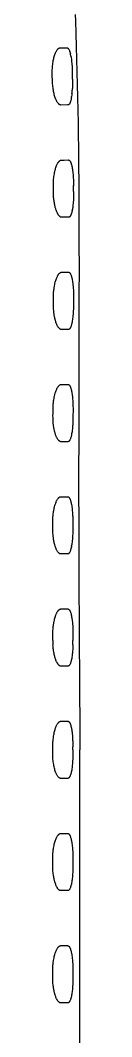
# Model space of a CAD drawing. Extents: x -62750 to 17911, y -49048 to 6133.
# Drawn here: x 1633 to 1764, y -26522 to -21692 of the extents above; entities that cross this region are included whole.
import ezdxf

# ---------------------------------------------------------------- set-up
doc = ezdxf.new("R2010")
doc.units = 0
doc.layers.get('0').update_dxf_attribs({"linetype": 'CONTINUOUS'})

msp = doc.modelspace()

# ---------------------------------------------------------------- linework, layer by layer
at = {"color": 7}
for p, q in [((1669.9, -21822.7), (1702.7, -21822.2)), ((1734, -23011.2), (1733.9, -23039.2)), ((1731.7, -23544.6), (1731.6, -23572.6)), ((1635.3, -24106), (1635.3, -24078)), ((1730.6, -24085), (1730.6, -24106)), ((1731.4, -24611.4), (1731.5, -24639.4)), ((1763.7, -42697.5), (1763.7, -25158.8)), ((1706.6, -25294.8), (1673.6, -25294.8)), ((1673.6, -25556.2), (1706.6, -25556.2)), ((1635.1, -25706.2), (1635.1, -25678.2)), ((1706.6, -25828.2), (1673.6, -25828.2)), ((1673.6, -26089.6), (1706.6, -26089.6)), ((1635.1, -26239.6), (1635.1, -26211.6)), ((1706.6, -26361.6), (1673.6, -26361.6))]:
    msp.add_line(p, q, dxfattribs=at)
at = {"color": 7, "ltscale": 0.349755}
msp.add_line((1633.2, -21959.3), (1633, -21945.3), dxfattribs=at)
at = {"color": 7, "ltscale": 0.34985}
msp.add_line((1633.5, -21973.2), (1633.2, -21959.3), dxfattribs=at)
at = {"color": 7, "ltscale": 0.350052}
msp.add_line((1638.4, -22492), (1638.3, -22478), dxfattribs=at)
at = {"color": 7, "ltscale": 0.350051}
msp.add_line((1638.4, -22506), (1638.4, -22492), dxfattribs=at)
at = {"color": 7, "ltscale": 0.349953}
for p, q in [((1638.3, -23039.2), (1638.4, -23025.2)), ((1638.4, -23025.2), (1638.4, -23011.2)), ((1636.4, -23572.6), (1636.5, -23558.6)), ((1636.5, -23558.6), (1636.5, -23544.6))]:
    msp.add_line(p, q, dxfattribs=at)
at = {"color": 7, "ltscale": 0.174902}
msp.add_line((1730.6, -24078), (1730.6, -24085), dxfattribs=at)
at = {"color": 7, "ltscale": 0.349756}
msp.add_line((1635.7, -24625.4), (1635.7, -24611.4), dxfattribs=at)
at = {"color": 7, "ltscale": 0.349561}
msp.add_line((1635.8, -24639.4), (1635.7, -24625.4), dxfattribs=at)
at = {"color": 7, "ltscale": 0.001709}
msp.add_line((1635, -25158.8), (1635, -25158.7), dxfattribs=at)
at = {"color": 7, "ltscale": 0.349658}
msp.add_line((1635.1, -25172.8), (1635.1, -25158.8), dxfattribs=at)
at = {"color": 7, "ltscale": 0.002832}
msp.add_line((1730.3, -25158.7), (1730.3, -25158.8), dxfattribs=at)
at = {"color": 7, "ltscale": 0.349316}
msp.add_line((1731, -25158.8), (1731, -25172.8), dxfattribs=at)
at = {"color": 7, "ltscale": 0.35}
for p, q in [((1731, -25678.2), (1731, -25692.2)), ((1731, -25692.2), (1731, -25706.2)), ((1731, -26211.6), (1731, -26225.6)), ((1731, -26225.6), (1731, -26239.6))]:
    msp.add_line(p, q, dxfattribs=at)
at = {"color": 7}
for points in [[(1742.3, -21663.8), (1743.4, -21694.1), (1745.4, -21754.9), (1747.3, -21815.6), (1749, -21876.3), (1750.5, -21936.9), (1752, -21997.6), (1753.2, -22058.3), (1754.4, -22119), (1755.4, -22179.6), (1756.3, -22240.3), (1757, -22294.2), (1757.7, -22348.1), (1758.2, -22402.1), (1758.6, -22442.5), (1758.9, -22482.9), (1759.4, -22563.8), (1759.8, -22644.7), (1760, -22725.6), (1760.1, -22783.3), (1760.2, -22840.9), (1760.2, -22904.7), (1760.1, -22968.5), (1760, -23049.5), (1759.9, -23103.5), (1759.7, -23211.6), (1759.4, -23333.3), (1759, -23454.9), (1758.7, -23617.4), (1758.6, -23698.6), (1758.5, -23820.5), (1758.5, -23942.5), (1758.7, -24064.5), (1759, -24186.6), (1759.5, -24308.6), (1760.1, -24430.6), (1760.6, -24511.8), (1761.6, -24674.3), (1762.3, -24782.2), (1762.6, -24836.2), (1763, -24917.2), (1763.4, -24997.7), (1763.5, -25038), (1763.6, -25078.3), (1763.7, -25118.5), (1763.7, -25158.8)], [(1649.6, -21843.5), (1651, -21840.5), (1652.5, -21837.7), (1654.1, -21835.1), (1655.6, -21832.8), (1656.4, -21831.7), (1657.3, -21830.6), (1658, -21829.7), (1658.8, -21828.8), (1659.6, -21828), (1660.3, -21827.3), (1661.4, -21826.3), (1662.5, -21825.5), (1663.5, -21824.8), (1664.8, -21824.1), (1666.1, -21823.5), (1667.4, -21823.1), (1668.7, -21822.8), (1669.3, -21822.7), (1669.9, -21822.7)], [(1702.7, -21822.2), (1703.3, -21822.2), (1703.8, -21822.3), (1704.6, -21822.5), (1705.4, -21822.7), (1706.2, -21823.1), (1706.7, -21823.5), (1707.2, -21823.8), (1708.2, -21824.7), (1709.1, -21825.7), (1710.1, -21826.9), (1711, -21828.3), (1711.6, -21829.2), (1712.2, -21830.3), (1713.3, -21832.5), (1714.4, -21834.9), (1715, -21836.6), (1715.6, -21838.3), (1716.3, -21840.1), (1716.9, -21842.1), (1718.1, -21846.1), (1719.1, -21850.5)], [(1636.8, -21889.2), (1637.8, -21883.2), (1638.8, -21878), (1640, -21872.9), (1641.1, -21868), (1642.4, -21863.3), (1643.7, -21858.8), (1645.2, -21854.5), (1646.6, -21850.5), (1648.1, -21846.9), (1649.6, -21843.5)], [(1721.5, -21861.7), (1722.3, -21866.5), (1722.8, -21869.9), (1723.8, -21876.9)], [(1723.8, -21876.9), (1724.5, -21882.8), (1725.2, -21889.1), (1725.9, -21895.6), (1726.4, -21902.2), (1726.9, -21909), (1727.5, -21917.6), (1727.9, -21926.3), (1728.2, -21935), (1728.4, -21943.8)], [(1633, -21945.3), (1633, -21939.4), (1633, -21933.5), (1633.2, -21927.7), (1633.4, -21921.1), (1633.9, -21914.5), (1634.4, -21908), (1635.1, -21901.7), (1635.9, -21895.4), (1636.8, -21889.2)], [(1639.1, -22029.5), (1638.2, -22024.3), (1637.3, -22018.9), (1636.5, -22013.4), (1635.7, -22006.9), (1635, -22000.2), (1634.4, -21993.5), (1633.9, -21986.8), (1633.6, -21980), (1633.5, -21973.2)], [(1728.9, -21971.8), (1729, -21981.1), (1729, -21990.4), (1728.9, -21999.6), (1728.7, -22008.7), (1728.5, -22013.7), (1728.2, -22018.7), (1727.9, -22023.5)], [(1653.6, -22074.9), (1652.5, -22072.7), (1651.4, -22070.3), (1650.3, -22067.8), (1648.7, -22063.8), (1647.1, -22059.5), (1645.6, -22055), (1644.1, -22050.3), (1642.8, -22045.4), (1641.5, -22040.2), (1640.3, -22034.9), (1639.1, -22029.5)], [(1724.2, -22058.7), (1723.6, -22062), (1723, -22065.2), (1722.2, -22069), (1721.4, -22072.5), (1720.5, -22075.7), (1719.6, -22078.6), (1718.6, -22081.3), (1718.1, -22082.7), (1717.5, -22084.1), (1716.9, -22085.3), (1716.3, -22086.5), (1715.4, -22088.2), (1714.4, -22089.6), (1713.4, -22090.9), (1712.9, -22091.4), (1712.4, -22091.9), (1711.5, -22092.6), (1710.6, -22093.2), (1709.8, -22093.6), (1708.9, -22093.9), (1708, -22094.1), (1707.4, -22094.1), (1706, -22094.1), (1674.5, -22094.6)], [(1726.6, -22040.9), (1726.4, -22042.3), (1725.7, -22048.3), (1725, -22054)], [(1674.5, -22094.6), (1673.6, -22094.6), (1672.7, -22094.5), (1671.8, -22094.3), (1671.1, -22094.1), (1670.4, -22093.9), (1669, -22093.3), (1667.7, -22092.6), (1666.3, -22091.6), (1664.9, -22090.6), (1663.5, -22089.2), (1662, -22087.7), (1660.5, -22086), (1659.1, -22084.1), (1657.9, -22082.3), (1656.6, -22080.3), (1655.4, -22078.2), (1654.5, -22076.6), (1653.6, -22074.9)], [(1656.6, -22375.6), (1657.9, -22373.1), (1659.2, -22370.7), (1660, -22369.3), (1660.9, -22367.9), (1661.7, -22366.7), (1662.5, -22365.6), (1663.8, -22363.9), (1665.1, -22362.4), (1666.5, -22361), (1667.8, -22359.8), (1668.6, -22359.2), (1669.3, -22358.6), (1670.3, -22357.9), (1671.3, -22357.4), (1672.3, -22356.9), (1673.5, -22356.5), (1674.6, -22356.1), (1675.7, -22356), (1676.9, -22355.9)], [(1676.9, -22355.9), (1689.1, -22355.8), (1708.9, -22355.7), (1709.6, -22355.7), (1710.6, -22355.8), (1711.1, -22355.8), (1711.5, -22355.9), (1712, -22356.1), (1713, -22356.5), (1713.5, -22356.8), (1714, -22357.1), (1715, -22358), (1716, -22358.9), (1717, -22360.1), (1717.9, -22361.4), (1718.5, -22362.3), (1719.1, -22363.3), (1720.2, -22365.5), (1721.2, -22367.8), (1721.8, -22369.3), (1722.4, -22370.9), (1723.6, -22374.3), (1724.6, -22378), (1725.6, -22381.8), (1726.6, -22385.9), (1727.2, -22388.9), (1727.8, -22392)], [(1642.9, -22421.2), (1644, -22415.4), (1645.2, -22409.7), (1646.4, -22404.6), (1647.7, -22399.7), (1649.1, -22395.1), (1650.5, -22390.7), (1652, -22386.4), (1653.5, -22382.5), (1655, -22378.9), (1656.6, -22375.6)], [(1727.8, -22392), (1728.3, -22395.1), (1728.9, -22398.7), (1729.5, -22402.4), (1730, -22406.5), (1730.5, -22410.7), (1731.3, -22417.5), (1731.9, -22424.4), (1732.5, -22431.4), (1733.1, -22440.4), (1733.6, -22449.5), (1733.9, -22458.8), (1734.1, -22468.2), (1734.2, -22477.7)], [(1638.3, -22478), (1638.3, -22472.1), (1638.5, -22466.1), (1638.7, -22460.2), (1639.1, -22453.5), (1639.6, -22446.8), (1640.2, -22440.3), (1641, -22433.8), (1641.9, -22427.4), (1642.9, -22421.2)], [(1651.4, -22593.8), (1650.6, -22591.5), (1649.6, -22588.2), (1648.6, -22584.8), (1647.5, -22581.1), (1646.6, -22577.3), (1645.6, -22573.2), (1644.7, -22569), (1643.8, -22564.4), (1642.9, -22559.8), (1642.1, -22554.7), (1641.4, -22549.6), (1640.7, -22544.4), (1640.1, -22538.8), (1639.6, -22533.2), (1639.1, -22526.4), (1638.7, -22519.6), (1638.5, -22512.8), (1638.4, -22506)], [(1734.3, -22505.7), (1734.3, -22513.8), (1734.2, -22521.9), (1734, -22531.3), (1733.6, -22540.2), (1733.2, -22548.4), (1732.7, -22556), (1732.1, -22562.7), (1731.5, -22569.3), (1730.8, -22575.4), (1730.1, -22581), (1729.4, -22586.1), (1728.5, -22591)], [(1657.5, -22608.5), (1655.9, -22605.1), (1654.4, -22601.6), (1652.9, -22597.8), (1651.4, -22593.8)], [(1728, -22593.8), (1727.3, -22597.6), (1726.5, -22601.3), (1725.4, -22605.6), (1724.8, -22607.6), (1724.2, -22609.6), (1723.4, -22612), (1722.6, -22614.4), (1721.7, -22616.5), (1721.1, -22617.8), (1720.5, -22619.1), (1719.9, -22620.2), (1719.3, -22621.2), (1718.4, -22622.7), (1717.4, -22624), (1716.4, -22625.1), (1715.4, -22626), (1714.9, -22626.4), (1714.4, -22626.7), (1713.8, -22627), (1713.3, -22627.3), (1712.6, -22627.5), (1711.9, -22627.7), (1711, -22627.8), (1710, -22627.8), (1677.8, -22627.9)], [(1677.8, -22627.9), (1677.2, -22627.9), (1676.5, -22627.8), (1675.9, -22627.7), (1675.2, -22627.6), (1673.9, -22627.2), (1672.5, -22626.6), (1671.2, -22625.9), (1669.9, -22625), (1668.6, -22624), (1667.1, -22622.6), (1665.7, -22621.1), (1664.3, -22619.4), (1662.9, -22617.5), (1661.6, -22615.7), (1660.4, -22613.8), (1659.2, -22611.8), (1658.4, -22610.1), (1657.5, -22608.5)], [(1657.4, -22908.7), (1658.6, -22906.2), (1659.9, -22904), (1660.8, -22902.5), (1661.6, -22901.2), (1662.5, -22900), (1663.3, -22898.8), (1664.6, -22897.2), (1665.9, -22895.6), (1667.2, -22894.3), (1668.6, -22893.1), (1669.3, -22892.5), (1670, -22891.9), (1671.1, -22891.2), (1672.1, -22890.7), (1673.1, -22890.2), (1674.2, -22889.8), (1675.3, -22889.5), (1676.5, -22889.3), (1677.6, -22889.2)], [(1677.6, -22889.2), (1685.7, -22889.2), (1709.7, -22889.2), (1710.5, -22889.2), (1711.3, -22889.3), (1711.8, -22889.3), (1712.3, -22889.5), (1713.3, -22889.8), (1714.2, -22890.4), (1715.2, -22891), (1716.1, -22891.9), (1716.7, -22892.5), (1717.2, -22893.1), (1717.8, -22893.9), (1718.4, -22894.7), (1719.4, -22896.4), (1720.5, -22898.4), (1721.3, -22900.2), (1722.2, -22902.3), (1723, -22904.4), (1723.5, -22906.2), (1724.1, -22908), (1725.2, -22911.8), (1726.2, -22915.7), (1727.1, -22919.8), (1727.7, -22922.8), (1728.2, -22926)], [(1638.4, -23011.2), (1638.5, -23004.5), (1638.7, -22997.8), (1639, -22991.2), (1639.3, -22987.1), (1639.6, -22983), (1640.1, -22977.8), (1640.7, -22972.6), (1641.3, -22967.5), (1641.8, -22964), (1642.3, -22960.6), (1642.9, -22957.3), (1643.5, -22954.1), (1644.7, -22947.8), (1645.9, -22942.2), (1647.3, -22936.7), (1648.7, -22931.5), (1649.7, -22928.2), (1651.2, -22923.6), (1652.7, -22919.4), (1654.3, -22915.5), (1655.8, -22912), (1657.4, -22908.7)], [(1728.2, -22926), (1729, -22930.8), (1729.8, -22935.9), (1730.3, -22940.2), (1730.9, -22944.5), (1731.3, -22949.1), (1732.1, -22957.1), (1732.7, -22965.2), (1733.2, -22974.1), (1733.6, -22983.2), (1733.8, -22992.5), (1734, -23001.8), (1734, -23011.2)], [(1656.7, -23141.7), (1655, -23138.2), (1653.5, -23134.5), (1652, -23130.6), (1650.5, -23126.4), (1649.5, -23123.5), (1648.6, -23120.4), (1647.9, -23117.8), (1646.6, -23113.1), (1645.5, -23108.2), (1645, -23106.2), (1644.1, -23101.7), (1643.4, -23098.4), (1642.8, -23095), (1642, -23090.1), (1641.5, -23086.5), (1641, -23082.9), (1640.4, -23077.6), (1639.7, -23071.3), (1639.2, -23064.9), (1638.8, -23058.5), (1638.5, -23052.1), (1638.4, -23045.6), (1638.3, -23039.2)], [(1733.9, -23039.2), (1733.9, -23045.3), (1733.7, -23054.7), (1733.4, -23064.1), (1733, -23073.1), (1732.5, -23081.5), (1731.9, -23088.9), (1731.3, -23096.2), (1730.6, -23102.7), (1729.9, -23108.7), (1729.2, -23114.3), (1728.4, -23119.5), (1727.5, -23124.4)], [(1727.5, -23124.4), (1727, -23127.4), (1726.4, -23130.2), (1725.8, -23133), (1725.1, -23135.6), (1724.2, -23139.1), (1723.3, -23142.3), (1722.3, -23145.3), (1721.2, -23148.1), (1720.6, -23149.6), (1720, -23150.9), (1719.4, -23152.2), (1718.8, -23153.4), (1717.8, -23155.1), (1716.8, -23156.5), (1715.8, -23157.8), (1715.3, -23158.4), (1714.7, -23158.9), (1713.9, -23159.6), (1713, -23160.2), (1712.1, -23160.7), (1711.2, -23161), (1710.3, -23161.2), (1709.3, -23161.2), (1706.8, -23161.2), (1676.7, -23161.2)], [(1676.7, -23161.2), (1675.8, -23161.2), (1674.9, -23161), (1674, -23160.8), (1673.3, -23160.7), (1672.7, -23160.4), (1671.3, -23159.8), (1670, -23159.1), (1668.7, -23158.1), (1667.2, -23156.9), (1665.8, -23155.5), (1664.4, -23154), (1663, -23152.2), (1661.6, -23150.3), (1660.8, -23149.1), (1660, -23147.8), (1659.1, -23146.3), (1658.3, -23144.8), (1656.7, -23141.7)], [(1655.4, -23442.1), (1656.7, -23439.7), (1658, -23437.4), (1658.8, -23436), (1659.7, -23434.6), (1660.5, -23433.4), (1661.3, -23432.3), (1662.6, -23430.6), (1663.9, -23429.1), (1665.2, -23427.7), (1666.6, -23426.5), (1667.3, -23425.9), (1668, -23425.3), (1669, -23424.7), (1670, -23424.1), (1671, -23423.6), (1672.2, -23423.2), (1673.3, -23422.9), (1674.4, -23422.7), (1675.5, -23422.6)], [(1675.5, -23422.6), (1707.2, -23422.6), (1708.1, -23422.6), (1709.1, -23422.6), (1709.9, -23422.8), (1710.7, -23423.1), (1711.5, -23423.4), (1712.2, -23423.9), (1713.2, -23424.7), (1714.2, -23425.6), (1715.2, -23426.8), (1716.1, -23428.1), (1716.7, -23429), (1717.3, -23430), (1717.9, -23431.1), (1718.5, -23432.3), (1719.6, -23434.9), (1720.2, -23436.4), (1720.8, -23438), (1721.9, -23441.4), (1722.9, -23445.1), (1723.6, -23447.6), (1724.2, -23450.1), (1725.1, -23454.6), (1726, -23459.4)], [(1636.5, -23544.6), (1636.6, -23537.3), (1636.9, -23529.9), (1637.3, -23522.6), (1637.6, -23518.5), (1637.9, -23514.4), (1638.3, -23510.5), (1638.7, -23506.6), (1639.5, -23500.8), (1640.3, -23495), (1641.3, -23489.3), (1641.8, -23486.3), (1642.6, -23482), (1643.6, -23477.6), (1644.8, -23472.4), (1645.5, -23469.6), (1647, -23464.4), (1648.4, -23459.6), (1649.3, -23457.2), (1650.1, -23454.8), (1650.9, -23452.5), (1651.8, -23450.4), (1653, -23447.5), (1654.2, -23444.7), (1655.4, -23442.1)], [(1726, -23459.4), (1726.8, -23464.4), (1727.6, -23469.5), (1728.1, -23473.7), (1728.6, -23477.9), (1729.3, -23484.6), (1729.9, -23491.6), (1730.4, -23498.6), (1730.9, -23507.5), (1731.3, -23516.6), (1731.6, -23525.9), (1731.7, -23535.2), (1731.7, -23544.6)], [(1641.1, -23630.1), (1640.3, -23624.8), (1639.4, -23619.3), (1638.7, -23613.7), (1638, -23607), (1637.4, -23600.2), (1637, -23593.4), (1636.6, -23586.5), (1636.5, -23579.5), (1636.4, -23572.6)], [(1731.6, -23572.6), (1731.6, -23578.3), (1731.4, -23587.7), (1731.1, -23597), (1730.7, -23606.1), (1730.2, -23615.1), (1729.9, -23618.7), (1729.4, -23625.8), (1728.7, -23632.7), (1728, -23639.1), (1727.6, -23642), (1726.9, -23647.6), (1726.1, -23652.8), (1725.2, -23657.8)], [(1674.5, -23694.6), (1673.3, -23694.5), (1672.1, -23694.3), (1670.9, -23693.9), (1669.6, -23693.4), (1668.3, -23692.7), (1666.9, -23691.8), (1665.6, -23690.8), (1664.3, -23689.6), (1663.5, -23688.8), (1662.8, -23687.9), (1662, -23687), (1661.2, -23686), (1659.6, -23683.9), (1658.1, -23681.6), (1656.7, -23679.1), (1655.6, -23677.1), (1654.5, -23674.9), (1653.4, -23672.6), (1652.3, -23670.2), (1651.3, -23667.6), (1650.2, -23664.8), (1649.1, -23661.9), (1648.1, -23658.8), (1647.1, -23655.6), (1646.2, -23652.3), (1645.1, -23648.6), (1644.2, -23644.7), (1643.2, -23640.7), (1642.1, -23635.5), (1641.1, -23630.1)], [(1725.2, -23657.8), (1724.6, -23661.2), (1723.9, -23664.5), (1723, -23668.4), (1722.1, -23672), (1721.1, -23675.3), (1720.1, -23678.4), (1719.1, -23681), (1718.1, -23683.5), (1717, -23685.7), (1715.9, -23687.8), (1714.9, -23689.4), (1714.3, -23690.2), (1713.7, -23690.9), (1712.7, -23692), (1711.7, -23692.8), (1711.2, -23693.2), (1710.7, -23693.6), (1709.9, -23694), (1709.1, -23694.3), (1708.3, -23694.5), (1707.5, -23694.6), (1707.2, -23694.6), (1706.6, -23694.6), (1674.5, -23694.6)], [(1653.9, -23975.5), (1655.3, -23972.7), (1656.7, -23970.2), (1658.2, -23967.8), (1659.7, -23965.7), (1661.2, -23963.7), (1662, -23962.7), (1662.8, -23961.9), (1663.5, -23961.1), (1664.3, -23960.4), (1665.4, -23959.5), (1666.4, -23958.7), (1667.5, -23958), (1668.8, -23957.2), (1670, -23956.7), (1671.3, -23956.3), (1672.6, -23956.1), (1673.8, -23956)], [(1673.8, -23956), (1705.4, -23956), (1706.2, -23956), (1707.3, -23956), (1707.8, -23956.1), (1708.4, -23956.3), (1708.9, -23956.4), (1709.4, -23956.6), (1710.4, -23957.2), (1711.3, -23957.9), (1712.3, -23958.8), (1713.2, -23959.8), (1714.1, -23961), (1715, -23962.4), (1715.9, -23963.9), (1716.5, -23965.1), (1717.1, -23966.4), (1717.7, -23967.7), (1718.3, -23969.2), (1719.4, -23972.1), (1720.4, -23975.2), (1721.4, -23978.6), (1722, -23981.1), (1722.7, -23983.7), (1723.6, -23988.1), (1724.5, -23992.8)], [(1635.3, -24078), (1635.4, -24072.7), (1635.5, -24067.4), (1635.6, -24063.1), (1635.9, -24058.7), (1636.1, -24054.5), (1636.4, -24050.3), (1636.8, -24046.3), (1637.2, -24042.4), (1637.8, -24036.9), (1638.5, -24031.5), (1639.3, -24026.2), (1640.2, -24021), (1640.7, -24017.9), (1641.4, -24014.8), (1642.7, -24008.8), (1644, -24003.3), (1645.4, -23998.3), (1646.8, -23993.4), (1648.3, -23989.1), (1649.3, -23986.2), (1650.8, -23982.2), (1652.3, -23978.7), (1653.9, -23975.5)], [(1724.5, -23992.8), (1725.5, -23998.9), (1726.3, -24004.6), (1727.1, -24010.5), (1727.5, -24013.8), (1728, -24018.7), (1728.4, -24023.6), (1728.9, -24029.1), (1729.4, -24037.2), (1729.9, -24045.4), (1730.1, -24050), (1730.4, -24059.2), (1730.6, -24068.6), (1730.6, -24078)], [(1645.9, -24188), (1645.1, -24185.3), (1643.8, -24180.4), (1642.6, -24175.6), (1641.6, -24170.9), (1641.2, -24168.8), (1640.4, -24164.5), (1639.5, -24159.8), (1638.7, -24154.6), (1638.2, -24150.7), (1637.4, -24144.1), (1636.9, -24139.9), (1636.5, -24135.7), (1636.1, -24129.9), (1635.7, -24123.9), (1635.5, -24118), (1635.3, -24112), (1635.3, -24106)], [(1730.6, -24106), (1730.6, -24112.6), (1730.5, -24119.2), (1730.4, -24123.7), (1730.1, -24132.5), (1729.8, -24141.2), (1729.3, -24149.5), (1728.7, -24157.6), (1728, -24165.3), (1727.3, -24171.9), (1726.6, -24177.6), (1725.8, -24183), (1725.1, -24188)], [(1673.7, -24228), (1672.8, -24228), (1672, -24227.9), (1671.1, -24227.7), (1670.4, -24227.5), (1669.8, -24227.3), (1668.4, -24226.7), (1667.1, -24226), (1665.8, -24225), (1664.7, -24224.2), (1663.6, -24223.2), (1662.6, -24222.1), (1661.1, -24220.4), (1659.6, -24218.5), (1658.8, -24217.4), (1657.7, -24215.7), (1656.6, -24213.8), (1655, -24211), (1653.7, -24208.6), (1652.2, -24205.2), (1651.4, -24203.4), (1649.8, -24199.6), (1648.4, -24195.6), (1647.6, -24193.4), (1646.8, -24190.7), (1645.9, -24188)], [(1724.5, -24191.2), (1723.8, -24194.9), (1722.9, -24199), (1722, -24202.9), (1721.2, -24205.9), (1720.4, -24208.7), (1719.5, -24211.7), (1718.5, -24214.4), (1717.4, -24216.9), (1716.4, -24219.1), (1715.3, -24221.1), (1714.8, -24222), (1714.2, -24222.8), (1713.7, -24223.6), (1713.1, -24224.3), (1712.5, -24224.9), (1712, -24225.5), (1711, -24226.4), (1710, -24227), (1709.1, -24227.5), (1708.6, -24227.7), (1708.1, -24227.8), (1707.6, -24228), (1706.7, -24228), (1705.5, -24228), (1673.7, -24228)], [(1635.7, -24611.4), (1635.7, -24606), (1635.9, -24600.7), (1636.1, -24595.4), (1636.2, -24592.4), (1636.6, -24585.3), (1637, -24581.3), (1637.3, -24577.3), (1637.7, -24573.4), (1638.4, -24568.2), (1638.8, -24564.7), (1639.3, -24561.3), (1639.8, -24558), (1640.4, -24554.7), (1641, -24551.5), (1641.6, -24548.3), (1642.9, -24542.4), (1644.1, -24537.4), (1645.2, -24533), (1646.4, -24528.7), (1648, -24524), (1648.8, -24521.6), (1649.6, -24519.3), (1650.4, -24517.1), (1651.6, -24514.3), (1652.8, -24511.5), (1654, -24508.9)], [(1654, -24508.9), (1655.4, -24506.2), (1656.9, -24503.6), (1658.3, -24501.3), (1659.8, -24499.1), (1661.3, -24497.1), (1662.1, -24496.2), (1662.9, -24495.3), (1663.7, -24494.5), (1664.4, -24493.8), (1665.5, -24492.9), (1666.5, -24492.1), (1667.6, -24491.4), (1668.9, -24490.7), (1670.2, -24490.1), (1671.4, -24489.7), (1672.7, -24489.5), (1673.4, -24489.4), (1674, -24489.4)], [(1674, -24489.4), (1705.7, -24489.4), (1706.5, -24489.4), (1707.7, -24489.5), (1708.4, -24489.6), (1709.1, -24489.8), (1709.7, -24490.1), (1710.2, -24490.4), (1710.7, -24490.7), (1711.7, -24491.4), (1712.7, -24492.3), (1713.5, -24493.2), (1714.3, -24494.2), (1715, -24495.3), (1715.6, -24496.2), (1716.2, -24497.1), (1717.2, -24499), (1718.1, -24501.1), (1719.1, -24503.4), (1720.1, -24506.4), (1721.1, -24509.6), (1722.2, -24513.2), (1723.1, -24517), (1724.1, -24521.5), (1725, -24526.2)], [(1725, -24526.2), (1725.9, -24531.4), (1726.7, -24536.8), (1727.1, -24539), (1727.9, -24545.5), (1728.5, -24551.5), (1728.8, -24554.1), (1729.4, -24561), (1730.1, -24569.8), (1730.6, -24578.8), (1731, -24588), (1731.2, -24595.8), (1731.4, -24603.6), (1731.4, -24611.4)], [(1674.4, -24761.3), (1673.3, -24761.3), (1672.3, -24761.1), (1671.3, -24760.9), (1670.2, -24760.5), (1669.5, -24760.2), (1668.8, -24759.8), (1667.4, -24759), (1666.6, -24758.5), (1665.8, -24757.8), (1664.8, -24757), (1663.8, -24756), (1663, -24755.2), (1662.3, -24754.4), (1661.6, -24753.6), (1660.8, -24752.5), (1659.6, -24750.8), (1658.1, -24748.7), (1657.3, -24747.2), (1656.4, -24745.7), (1655.5, -24744.1), (1653.8, -24740.8), (1652.2, -24737.2), (1650.6, -24733.2), (1649.5, -24730.5), (1648, -24726.1), (1646.9, -24722.5), (1645.8, -24718.9), (1644.7, -24715), (1643.5, -24710.2), (1642.5, -24705.7), (1641.3, -24699.7), (1640.3, -24694.3), (1639.4, -24688.7), (1638.5, -24682.6), (1637.8, -24677.1), (1637.3, -24671.4), (1636.8, -24665.5), (1636.4, -24659.6)], [(1731.2, -24659.7), (1731, -24667.4), (1730.6, -24674.6), (1730.3, -24681.1), (1729.7, -24689.6), (1729.3, -24694.4), (1728.8, -24699.5), (1728.2, -24704.8), (1727.6, -24710.1), (1727.3, -24712.7), (1726.3, -24719.2), (1725.4, -24724.6)], [(1725.4, -24724.6), (1724.4, -24729.7), (1723.5, -24733.8), (1722.5, -24737.6), (1721.8, -24740.3), (1721, -24742.9), (1720, -24745.9), (1719, -24748.6), (1717.9, -24751.1), (1717, -24753), (1716.1, -24754.6), (1715.3, -24755.9), (1714.7, -24756.7), (1714.1, -24757.4), (1713.6, -24758), (1713, -24758.6), (1712.4, -24759.2), (1711.8, -24759.7), (1711.2, -24760.1), (1710.7, -24760.4), (1710.2, -24760.7), (1709.5, -24760.9), (1708.8, -24761.2), (1708.1, -24761.3), (1707.4, -24761.3), (1706.3, -24761.3), (1674.4, -24761.3)], [(1635.1, -25144.8), (1635.2, -25141.2), (1635.3, -25136.6), (1635.4, -25132.1), (1635.7, -25126.5), (1636.1, -25121), (1636.5, -25115.5), (1636.9, -25111.7), (1637.3, -25108), (1638.1, -25101.2), (1639.1, -25094.5), (1640.2, -25088), (1641.3, -25082.3), (1642.5, -25076.8), (1643.8, -25071.5), (1645, -25066.7), (1646.1, -25063), (1647.2, -25059.5), (1648.4, -25056), (1649, -25054.4), (1650.4, -25050.5), (1652, -25046.7), (1653.5, -25043.5), (1655, -25040.4), (1656.5, -25037.7), (1658.1, -25035.1), (1659.1, -25033.5), (1660.4, -25031.7), (1661.8, -25030.1), (1663.3, -25028.3), (1664.5, -25027.1), (1665.8, -25026.1), (1667, -25025.2), (1667.8, -25024.7), (1668.6, -25024.2), (1669.8, -25023.6), (1671.1, -25023.2), (1672.3, -25022.9), (1673.5, -25022.8), (1674.3, -25022.7), (1706, -25022.7), (1706.7, -25022.7), (1707.3, -25022.8), (1708, -25022.8), (1708.7, -25023), (1709.4, -25023.2), (1709.9, -25023.4), (1710.4, -25023.7), (1711.3, -25024.3), (1712.3, -25025.2), (1713.2, -25026.1), (1713.8, -25026.8), (1714.3, -25027.5), (1714.9, -25028.4), (1715.5, -25029.3), (1716.5, -25031), (1717.4, -25032.9), (1718.3, -25034.9), (1719.3, -25037.5), (1720, -25039.3), (1720.6, -25041.3), (1721.5, -25044.2), (1722, -25046.2), (1723, -25050.4), (1724, -25055.2), (1724.9, -25059.5)], [(1724.9, -25059.5), (1725.5, -25063.6), (1726, -25066.9), (1726.5, -25070.4), (1727.2, -25075.7), (1727.6, -25079.5), (1728, -25083.5), (1728.6, -25090), (1729.1, -25096.8), (1729.4, -25101.7), (1729.7, -25106.7), (1730, -25112.5), (1730.2, -25118.4), (1730.4, -25127.1), (1730.5, -25135.9), (1730.4, -25144.7)], [(1673.6, -25294.8), (1672.7, -25294.8), (1671.8, -25294.6), (1671, -25294.4), (1670.3, -25294.3), (1669.6, -25294), (1668.3, -25293.4), (1666.9, -25292.7), (1665.6, -25291.7), (1664.5, -25290.9), (1663.5, -25289.9), (1662.4, -25288.8), (1661.6, -25287.9), (1660.9, -25287), (1659.3, -25285), (1657.8, -25282.7), (1656.3, -25280.3), (1654.8, -25277.7), (1653.4, -25274.9), (1652, -25271.9), (1650.6, -25268.8), (1649.8, -25266.7), (1649, -25264.5), (1647.4, -25260), (1645.9, -25255.3), (1644.5, -25250.5), (1643.2, -25245.5), (1642, -25240.3), (1640.9, -25235), (1639.8, -25229.4), (1638.8, -25223), (1637.8, -25216.3), (1637, -25209.5), (1636.4, -25202.5), (1635.8, -25195.5), (1635.5, -25189.9), (1635.3, -25184.2), (1635.1, -25178.5), (1635.1, -25172.8)], [(1731, -25172.8), (1731, -25181), (1730.8, -25189.1), (1730.7, -25194.4), (1730.3, -25203.2), (1729.9, -25211.3), (1729.5, -25218.5), (1728.9, -25225.2), (1728.4, -25231.7), (1727.7, -25237.4), (1727.1, -25243), (1726.2, -25249), (1725.3, -25254.8), (1724.3, -25260.3), (1723.3, -25265.4), (1722.2, -25270), (1721.6, -25272.2), (1721, -25274.3), (1720.4, -25276.2), (1719.8, -25278), (1718.8, -25280.8), (1717.8, -25283.3), (1716.7, -25285.6), (1715.6, -25287.7), (1715, -25288.6), (1714.4, -25289.5), (1713.4, -25290.9), (1712.8, -25291.5), (1712.3, -25292.1), (1711.7, -25292.6), (1711.2, -25293.1), (1710.3, -25293.7), (1709.4, -25294.2), (1708.5, -25294.5), (1707.5, -25294.7), (1706.6, -25294.8)], [(1635.1, -25678.2), (1635.1, -25672), (1635.3, -25665.8), (1635.5, -25661.4), (1635.7, -25657.1), (1636, -25652.9), (1636.3, -25648.8), (1636.7, -25644.9), (1637.1, -25641), (1637.5, -25637.2), (1638, -25633.4), (1638.5, -25629.8), (1639.1, -25626.3), (1640.2, -25619.9), (1641.4, -25613.6), (1642.7, -25607.8), (1644, -25602.6), (1645.4, -25597.5), (1646.9, -25592.6), (1648.3, -25588.5), (1649.7, -25584.5), (1651.3, -25580.7), (1652.9, -25577.2), (1653.7, -25575.5), (1654.5, -25573.8), (1656.1, -25570.9), (1657.7, -25568.3), (1659.3, -25566), (1660.1, -25564.9), (1660.9, -25563.9), (1661.7, -25563), (1662.5, -25562.1), (1663.6, -25561), (1664.6, -25560.1), (1665.7, -25559.2), (1666.5, -25558.6), (1667.3, -25558.1), (1668.6, -25557.4), (1669.8, -25556.9), (1671.1, -25556.5), (1672.4, -25556.3), (1673.6, -25556.2)], [(1706.6, -25556.2), (1707.5, -25556.3), (1708.4, -25556.5), (1709.2, -25556.8), (1710.1, -25557.2), (1710.9, -25557.8), (1711.8, -25558.5), (1712.6, -25559.3), (1713.2, -25559.9), (1713.7, -25560.5), (1714.7, -25562), (1715.6, -25563.3), (1716.4, -25564.8), (1717.2, -25566.4), (1717.8, -25567.7), (1718.4, -25569.1), (1719.5, -25572), (1720.5, -25575), (1721.5, -25578.5), (1722.5, -25582.3), (1723.5, -25586.5), (1724.4, -25591), (1724.9, -25593.9), (1725.5, -25597), (1726.4, -25603.3), (1727.3, -25609.8), (1728.1, -25616.6), (1728.8, -25623.6)], [(1728.8, -25623.6), (1729.2, -25628.7), (1729.6, -25633.9), (1730.1, -25642.6), (1730.5, -25651.4), (1730.8, -25660.2), (1731, -25669.2), (1731, -25678.2)], [(1673.6, -25828.2), (1672.4, -25828.1), (1671.2, -25827.9), (1670.1, -25827.6), (1669.1, -25827.2), (1668, -25826.7), (1666.9, -25826), (1666.2, -25825.5), (1665.5, -25825), (1664, -25823.8), (1662.6, -25822.4), (1661.2, -25820.8), (1659.8, -25819.1), (1658.5, -25817.2), (1657.1, -25815.1), (1656.3, -25813.7), (1655.4, -25812.3), (1654.6, -25810.7), (1653.7, -25809), (1652.1, -25805.6), (1650.6, -25801.9), (1649.2, -25798.4), (1647.8, -25794.7), (1646.5, -25790.8), (1645.3, -25786.8), (1644.6, -25784), (1643.8, -25781.3), (1643.1, -25778.4), (1642.4, -25775.4), (1641.5, -25771.2), (1640.6, -25766.9), (1639.8, -25762.4), (1639, -25757.5), (1638.2, -25752.5), (1637.5, -25747.4), (1636.9, -25741.9), (1636.4, -25736.3), (1635.9, -25730.4), (1635.6, -25724.4), (1635.3, -25718.3), (1635.1, -25712.3), (1635.1, -25706.2)], [(1731, -25706.2), (1731, -25713.7), (1730.9, -25721.2), (1730.6, -25731.4), (1730.2, -25740.7), (1729.7, -25749.1), (1729.1, -25756.9), (1728.5, -25763.9), (1727.8, -25770.4), (1727.1, -25776.3), (1726.3, -25782), (1725.5, -25787), (1724.7, -25791.9), (1723.7, -25797), (1722.5, -25801.9), (1722, -25804.2), (1721.3, -25806.5), (1720.7, -25808.6), (1720.1, -25810.7), (1719.1, -25813.6), (1718, -25816.2), (1717, -25818.4), (1715.9, -25820.5), (1715.4, -25821.5), (1714.8, -25822.3), (1714.3, -25823.1), (1713.7, -25823.9), (1712.9, -25824.8), (1712.2, -25825.6), (1711.4, -25826.3), (1710.8, -25826.8), (1710.2, -25827.1), (1709.3, -25827.6), (1708.4, -25827.9), (1707.5, -25828.1), (1706.6, -25828.2)], [(1635.1, -26211.6), (1635.1, -26205.4), (1635.3, -26199.2), (1635.5, -26194.8), (1635.7, -26190.5), (1636, -26186.3), (1636.3, -26182.2), (1636.7, -26178.3), (1637.1, -26174.4), (1637.5, -26170.5), (1638, -26166.8), (1638.5, -26163.2), (1639.1, -26159.7), (1640.2, -26153.3), (1641.4, -26147), (1642.7, -26141.2), (1644, -26136), (1645.4, -26130.9), (1646.9, -26126), (1648.3, -26121.9), (1649.7, -26117.9), (1651.3, -26114.1), (1652.9, -26110.6), (1653.7, -26108.9), (1654.5, -26107.2), (1656.1, -26104.3), (1657.7, -26101.7), (1659.3, -26099.4), (1660.1, -26098.3), (1660.9, -26097.3), (1661.7, -26096.4), (1662.5, -26095.5), (1663.6, -26094.4), (1664.6, -26093.5), (1665.7, -26092.6), (1666.5, -26092), (1667.3, -26091.5), (1668.6, -26090.8), (1669.8, -26090.3), (1671.1, -26089.9), (1672.4, -26089.7), (1673.6, -26089.6)], [(1706.6, -26089.6), (1707.5, -26089.7), (1708.4, -26089.9), (1709.2, -26090.2), (1710.1, -26090.6), (1710.9, -26091.2), (1711.8, -26091.8), (1712.6, -26092.7), (1713.2, -26093.3), (1713.7, -26093.9), (1714.7, -26095.4), (1715.6, -26096.7), (1716.4, -26098.2), (1717.2, -26099.8), (1717.8, -26101.1), (1718.4, -26102.5), (1719.5, -26105.4), (1720.5, -26108.4), (1721.5, -26111.9), (1722.5, -26115.7), (1723.5, -26119.9), (1724.4, -26124.4), (1724.9, -26127.3), (1725.5, -26130.4), (1726.4, -26136.7), (1727.3, -26143.2), (1728.1, -26150), (1728.8, -26157)], [(1728.8, -26157), (1729.2, -26162.1), (1729.6, -26167.3), (1730.1, -26176), (1730.5, -26184.8), (1730.8, -26193.6), (1731, -26202.6), (1731, -26211.6)], [(1673.6, -26361.6), (1672.4, -26361.5), (1671.2, -26361.3), (1670.1, -26361), (1669.1, -26360.6), (1668, -26360.1), (1666.9, -26359.4), (1666.2, -26358.9), (1665.5, -26358.4), (1664, -26357.2), (1662.6, -26355.8), (1661.2, -26354.2), (1659.8, -26352.5), (1658.5, -26350.6), (1657.1, -26348.5), (1656.3, -26347.1), (1655.4, -26345.7), (1654.6, -26344.1), (1653.7, -26342.4), (1652.1, -26339), (1650.6, -26335.3), (1649.2, -26331.8), (1647.8, -26328.1), (1646.5, -26324.2), (1645.3, -26320.2), (1644.6, -26317.4), (1643.8, -26314.7), (1643.1, -26311.8), (1642.4, -26308.8), (1641.5, -26304.6), (1640.6, -26300.3), (1639.8, -26295.8), (1639, -26290.9), (1638.2, -26285.9), (1637.5, -26280.8), (1636.9, -26275.3), (1636.4, -26269.7), (1635.9, -26263.8), (1635.6, -26257.8), (1635.3, -26251.7), (1635.1, -26245.7), (1635.1, -26239.6)], [(1731, -26239.6), (1731, -26247.1), (1730.9, -26254.6), (1730.6, -26264.8), (1730.2, -26274.1), (1729.7, -26282.5), (1729.1, -26290.3), (1728.5, -26297.3), (1727.8, -26303.8), (1727.1, -26309.7), (1726.3, -26315.4), (1725.5, -26320.4), (1724.7, -26325.3), (1723.7, -26330.4), (1722.5, -26335.3), (1722, -26337.6), (1721.3, -26339.9), (1720.7, -26342), (1720.1, -26344.1), (1719.1, -26347), (1718, -26349.6), (1717, -26351.8), (1715.9, -26353.9), (1715.4, -26354.9), (1714.8, -26355.7), (1714.3, -26356.5), (1713.7, -26357.3), (1712.9, -26358.2), (1712.2, -26359), (1711.4, -26359.7), (1710.8, -26360.1), (1710.2, -26360.5), (1709.3, -26361), (1708.4, -26361.3), (1707.5, -26361.5), (1706.6, -26361.6)]]:
    msp.add_lwpolyline(points, dxfattribs=at)
for centre, radius, start, end in [((1534.6, -21894.2), 189.7, 11.6854, 13.3083), ((1490.1, -21903.4), 235.1, 10.2103, 11.6954), ((-28726, -22519.6), 30459.9, 1.03063, 1.08329), ((1491, -22020.1), 236.4, 350.5851, 351.7409), ((-47106.2, -22674.1), 48840.8, 0.19762, 0.23048), ((1512.3, -22553), 219.5, 349.2913, 350.0244), ((1457.5, -24143.1), 271.3, 349.7825, 350.4749), ((1986.5, -24639), 350.8, 180.0612, 183.3727), ((1037.1, -24640.8), 694.4, 358.4465, 0.1186), ((-19516.3, -25009.6), 21151.9, 359.59589, 359.63377), ((-20442.5, -24941.1), 22173.8, 359.43778, 359.47391)]:
    msp.add_arc(centre, radius, start, end, dxfattribs=at)
msp.add_ellipse((1640.3, -21702.7), major_axis=(-64, 396.9), ratio=0.155123, start_param=3.667593, end_param=3.746376, dxfattribs=at)

doc.saveas('drawing.dxf')
